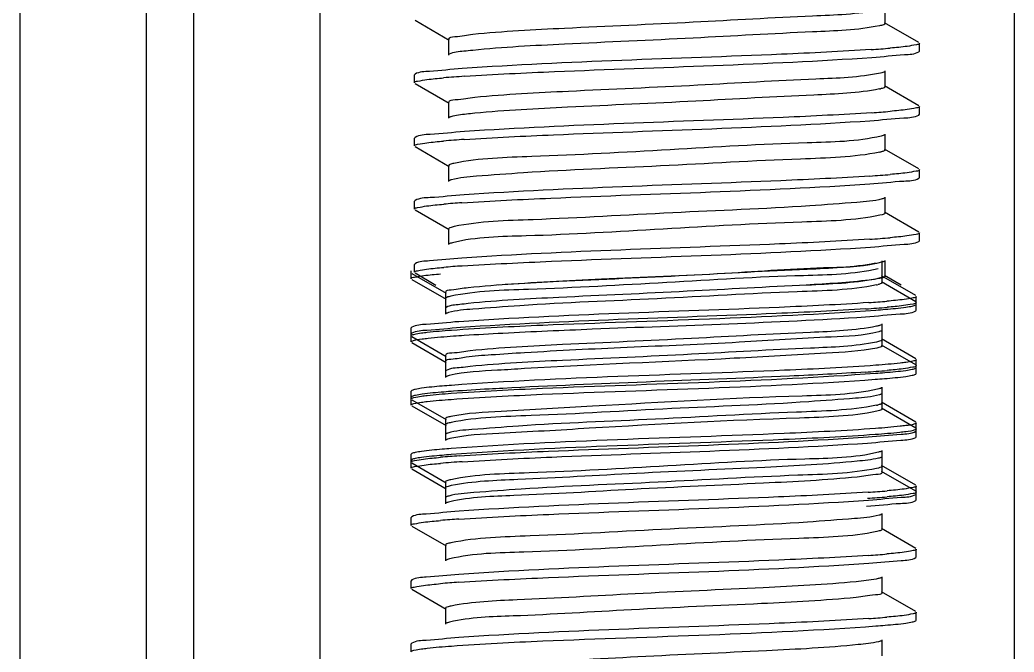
# Model space of a CAD drawing. Extents: x 27938 to 1507990, y 110129 to 923079.
# Drawn here: x 532387.5 to 532762.6, y 345202.9 to 345441.2 of the extents above; entities that cross this region are included whole.
import ezdxf

# ---------------------------------------------------------------- set-up
doc = ezdxf.new("R2010")
doc.units = 0
doc.header["$LTSCALE"] = 1000
doc.header["$MEASUREMENT"] = 0

msp = doc.modelspace()

# ---------------------------------------------------------------- linework, layer by layer
at = {"linetype": 'Continuous'}
for p, q in [((532387.5, 346328.15), (532387.5, 341587.12)), ((532435.13, 346328.15), (532435.13, 341587.12)), ((532452.99, 346328.15), (532452.99, 341587.12)), ((532500.61, 346328.15), (532500.61, 341587.12)), ((532762.55, 346328.15), (532762.55, 341587.12)), ((532713.95, 345439.83), (532713.95, 345445.79)), ((532536.56, 345441.06), (532549.48, 345433.58)), ((532726.61, 345432.65), (532713.69, 345440.13)), ((532549.22, 345433.88), (532549.22, 345427.93)), ((532726.83, 345429.41), (532726.83, 345432.39)), ((532726.83, 345429.41), (532726.83, 345432.39)), ((532726.61, 345429.15), (532726.83, 345429.41)), ((532536.56, 345420.75), (532536.33, 345420.48)), ((532536.33, 345417.51), (532536.33, 345420.48)), ((532536.33, 345417.51), (532536.33, 345420.48)), ((532713.95, 345416.02), (532713.95, 345421.97)), ((532536.56, 345417.25), (532549.48, 345409.77)), ((532726.61, 345408.84), (532713.69, 345416.32)), ((532549.22, 345410.07), (532549.22, 345404.11)), ((532726.83, 345405.6), (532726.83, 345408.58)), ((532726.83, 345405.6), (532726.83, 345408.58)), ((532726.61, 345405.34), (532726.83, 345405.6)), ((532536.56, 345396.93), (532536.33, 345396.67)), ((532536.33, 345393.7), (532536.33, 345396.67)), ((532536.33, 345393.7), (532536.33, 345396.67)), ((532713.95, 345392.21), (532713.95, 345398.16)), ((532536.56, 345393.43), (532549.48, 345385.95)), ((532726.61, 345385.03), (532713.69, 345392.51)), ((532549.22, 345386.25), (532549.22, 345380.3)), ((532726.61, 345381.53), (532726.83, 345381.79)), ((532726.83, 345381.79), (532726.83, 345384.77)), ((532726.83, 345381.79), (532726.83, 345384.77)), ((532713.95, 345368.39), (532713.95, 345374.35)), ((532536.56, 345373.12), (532536.33, 345372.86)), ((532536.33, 345369.88), (532536.33, 345372.86)), ((532536.33, 345369.88), (532536.33, 345372.86)), ((532536.56, 345369.62), (532549.48, 345362.14)), ((532712.74, 345367.74), (532711.92, 345367.55)), ((532726.61, 345361.21), (532713.69, 345368.7)), ((532549.22, 345362.44), (532549.22, 345356.49)), ((532726.83, 345357.98), (532726.83, 345360.95)), ((532726.61, 345357.72), (532726.83, 345357.98)), ((532536.56, 345349.31), (532536.33, 345349.05)), ((532536.33, 345346.07), (532536.33, 345349.05)), ((532536.33, 345346.07), (532536.33, 345349.05)), ((532712.76, 345344.44), (532712.76, 345350.39)), ((532712.76, 345342.16), (532712.76, 345348.11)), ((532713.95, 345344.58), (532713.95, 345350.53)), ((532535.14, 345343.65), (532535.14, 345346.62)), ((532535.14, 345343.65), (532535.14, 345346.62)), ((532535.37, 345345.66), (532548.29, 345338.18)), ((532536.56, 345345.81), (532544.43, 345341.25)), ((532713, 345344.01), (532711.95, 345343.75)), ((532725.42, 345337.26), (532712.5, 345344.74)), ((532719.96, 345341.25), (532713.69, 345344.88)), ((532535.37, 345343.39), (532548.29, 345335.9)), ((532725.42, 345334.98), (532712.5, 345342.46)), ((532548.03, 345338.48), (532548.03, 345332.53)), ((532725.65, 345334.02), (532725.65, 345337)), ((532548.03, 345336.21), (532548.03, 345330.25)), ((532725.42, 345333.76), (532725.65, 345334.02)), ((532725.65, 345331.74), (532725.65, 345334.72)), ((532725.65, 345331.74), (532725.65, 345334.72)), ((532725.42, 345331.48), (532725.65, 345331.74)), ((532535.37, 345325.35), (532535.14, 345325.09)), ((532535.14, 345322.11), (532535.14, 345325.09)), ((532535.14, 345322.11), (532535.14, 345325.09)), ((532712.76, 345320.62), (532712.76, 345326.58)), ((532535.37, 345323.07), (532535.14, 345322.81)), ((532535.14, 345319.83), (532535.14, 345322.81)), ((532535.14, 345319.83), (532535.14, 345322.81)), ((532535.37, 345321.85), (532548.29, 345314.37)), ((532712.76, 345318.35), (532712.76, 345324.3)), ((532535.37, 345319.57), (532548.29, 345312.09)), ((532711.51, 345317.69), (532710.73, 345317.5)), ((532725.42, 345313.44), (532712.5, 345320.93)), ((532725.42, 345311.17), (532712.5, 345318.65)), ((532548.03, 345314.67), (532548.03, 345308.72)), ((532548.03, 345312.39), (532548.03, 345306.44)), ((532725.42, 345309.95), (532725.65, 345310.21)), ((532725.65, 345310.21), (532725.65, 345313.18)), ((532725.65, 345310.21), (532725.65, 345313.18)), ((532725.65, 345307.93), (532725.65, 345310.9)), ((532725.65, 345307.93), (532725.65, 345310.9)), ((532725.42, 345307.67), (532725.65, 345307.93)), ((532712.76, 345296.81), (532712.76, 345302.77)), ((532535.37, 345301.54), (532535.14, 345301.28)), ((532535.14, 345298.3), (532535.14, 345301.28)), ((532535.14, 345298.3), (532535.14, 345301.28)), ((532535.37, 345299.26), (532535.14, 345299)), ((532535.14, 345296.02), (532535.14, 345299)), ((532535.14, 345296.02), (532535.14, 345299)), ((532712.76, 345294.53), (532712.76, 345300.49)), ((532535.37, 345298.04), (532548.29, 345290.56)), ((532535.37, 345295.76), (532548.29, 345288.28)), ((532725.42, 345289.63), (532712.5, 345297.11)), ((532711.78, 345293.95), (532710.76, 345293.7)), ((532725.42, 345287.35), (532712.5, 345294.83)), ((532548.03, 345290.86), (532548.03, 345284.91)), ((532548.03, 345288.58), (532548.03, 345282.63)), ((532725.65, 345286.39), (532725.65, 345289.37)), ((532725.65, 345286.39), (532725.65, 345289.37)), ((532725.42, 345286.13), (532725.65, 345286.39)), ((532725.42, 345283.85), (532725.65, 345284.11)), ((532725.65, 345284.11), (532725.65, 345287.09)), ((532725.65, 345284.11), (532725.65, 345287.09)), ((532535.37, 345277.72), (532535.14, 345277.46)), ((532535.14, 345274.49), (532535.14, 345277.46)), ((532535.14, 345274.49), (532535.14, 345277.46)), ((532712.76, 345273), (532712.76, 345278.95)), ((532712.76, 345270.72), (532712.76, 345276.67)), ((532535.37, 345275.45), (532535.14, 345275.19)), ((532535.14, 345272.21), (532535.14, 345275.19)), ((532535.14, 345272.21), (532535.14, 345275.19)), ((532535.37, 345274.23), (532548.29, 345266.74)), ((532725.42, 345265.82), (532712.5, 345273.3)), ((532535.37, 345271.95), (532548.29, 345264.47)), ((532711.35, 345272.3), (532710.7, 345272.15)), ((532725.42, 345263.54), (532712.5, 345271.02)), ((532548.03, 345267.05), (532548.03, 345261.09)), ((532725.65, 345262.58), (532725.65, 345265.56)), ((532548.03, 345264.77), (532548.03, 345258.81)), ((532725.42, 345262.32), (532725.65, 345262.58)), ((532725.65, 345260.3), (532725.65, 345263.28)), ((532725.65, 345260.3), (532725.65, 345263.28)), ((532725.42, 345260.04), (532725.65, 345260.3)), ((532535.37, 345253.91), (532535.14, 345253.65)), ((532712.76, 345249.19), (532712.76, 345255.14)), ((532535.14, 345250.67), (532535.14, 345253.65)), ((532535.14, 345250.67), (532535.14, 345253.65)), ((532535.37, 345250.41), (532548.29, 345242.93)), ((532711.63, 345248.56), (532710.75, 345248.35)), ((532725.42, 345242.01), (532712.5, 345249.49)), ((532548.03, 345243.23), (532548.03, 345237.28)), ((532725.42, 345238.51), (532725.65, 345238.77)), ((532725.65, 345238.77), (532725.65, 345241.74)), ((532725.65, 345238.77), (532725.65, 345241.74)), ((532712.76, 345225.37), (532712.76, 345231.33)), ((532535.37, 345230.1), (532535.14, 345229.84)), ((532535.14, 345226.86), (532535.14, 345229.84)), ((532535.14, 345226.86), (532535.14, 345229.84)), ((532535.37, 345226.6), (532548.29, 345219.12)), ((532725.42, 345218.19), (532712.5, 345225.67)), ((532548.03, 345219.42), (532548.03, 345213.47)), ((532725.65, 345214.96), (532725.65, 345217.93)), ((532725.42, 345214.69), (532725.65, 345214.96)), ((532535.37, 345206.29), (532535.14, 345206.03)), ((532535.14, 345203.05), (532535.14, 345206.03)), ((532535.14, 345203.05), (532535.14, 345206.03)), ((532712.76, 345201.56), (532712.76, 345207.51))]:
    msp.add_line(p, q, dxfattribs=at)
for centre, radius, start, end in [((532681.25, 345841.53), 412.43, 273.8103, 274.8058), ((532582.83, 344996.84), 423.99, 93.7358, 94.8048), ((532707.77, 345435.03), 20.28, 281.4289, 282.338), ((532681.6, 345813.43), 408.13, 273.8417, 274.8037), ((532582.72, 344974.43), 422.59, 93.7444, 94.8051), ((532708.41, 345408.26), 17.26, 281.5727, 283.5086), ((532680.63, 345801.79), 420.34, 273.7577, 274.8062), ((532581.61, 344964.56), 408.6, 93.8386, 94.8036), ((532680.5, 345779.62), 421.99, 273.7478, 274.8056), ((532581.71, 344939.49), 409.86, 93.8302, 94.8034), ((532707.13, 345358.6), 17.65, 281.5584, 283.3366), ((532678.82, 345759.56), 428.18, 273.7147, 274.7998), ((532680.41, 345741.77), 408.05, 273.842, 274.8039), ((532678.69, 345737.46), 429.9, 273.7049, 274.7979), ((532706.78, 345314.88), 19.31, 281.4817, 282.6766), ((532580.54, 344867.6), 410.18, 93.8281, 94.8033), ((532582.17, 344844.76), 430.8, 93.6991, 94.7988), ((532679.66, 345677.58), 417.61, 273.7817, 274.8013), ((532680.09, 345674.36), 412.1, 273.8126, 274.8057), ((532580.51, 344844.23), 409.72, 93.8311, 94.8034), ((532680.3, 345647.89), 409.43, 273.8314, 274.8049), ((532580.42, 344821.55), 408.59, 93.8387, 94.8036), ((532680.41, 345622.73), 408.07, 273.8418, 274.8039)]:
    msp.add_arc(centre, radius, start, end, dxfattribs=at)
for points, knots in [([(532711.74, 345444.91), (532703.46, 345443.25), (532679.89, 345442.45), (532640.38, 345440.11), (532597.6, 345438.26), (532569.84, 345436.84), (532558.31, 345435.68)], [0, 0, 0, 0, 0.164798, 0.457724, 0.773903, 1, 1, 1, 1]), ([(532711.74, 345438.95), (532703.46, 345437.3), (532679.89, 345436.5), (532640.38, 345434.15), (532597.6, 345432.31), (532569.84, 345430.89), (532558.31, 345429.72)], [0, 0, 0, 0, 0.164798, 0.457724, 0.773903, 1, 1, 1, 1]), ([(532713.94, 345439.83), (532713.94, 345439.6), (532712.95, 345439.21), (532712.3, 345439.07), (532711.74, 345438.95)], [0, 0, 0, 0, 0.292777, 1, 1, 1, 1]), ([(532558.31, 345435.68), (532556.04, 345435.45), (532553.9, 345434.76), (532549.22, 345434.7), (532549.22, 345433.88)], [0, 0, 0, 0, 0.734506, 1, 1, 1, 1]), ([(532726.83, 345432.39), (532726.83, 345431.96), (532724.56, 345431.67), (532723.4, 345431.36), (532722.25, 345431.21)], [0, 0, 0, 0, 0.271538, 1, 1, 1, 1]), ([(532558.31, 345429.72), (532557.19, 345429.61), (532554.27, 345429.19), (532551.09, 345429.16), (532549.48, 345428.23)], [0, 0, 0, 0, 0.375724, 1, 1, 1, 1]), ([(532708.66, 345430.01), (532697.38, 345429.25), (532645.94, 345426.77), (532594.44, 345425.58), (532554.35, 345422.85)], [0, 0, 0, 0, 0.219643, 1, 1, 1, 1]), ([(532555.2, 345419.93), (532566.53, 345420.69), (532617.78, 345423.15), (532669.09, 345424.34), (532708.94, 345427.05)], [0, 0, 0, 0, 0.221375, 1, 1, 1, 1]), ([(532708.94, 345427.05), (532713.03, 345427.33), (532718.76, 345428.13), (532725.01, 345428.24), (532726.61, 345429.15)], [0, 0, 0, 0, 0.690201, 1, 1, 1, 1]), ([(532554.35, 345422.85), (532550.23, 345422.57), (532544.46, 345421.77), (532538.16, 345421.67), (532536.56, 345420.75)], [0, 0, 0, 0, 0.690341, 1, 1, 1, 1]), ([(532712.11, 345421.17), (532704.14, 345419.42), (532680.95, 345418.77), (532641.83, 345416.33), (532598.89, 345414.52), (532570.84, 345413.08), (532559.08, 345411.94)], [0, 0, 0, 0, 0.159658, 0.450626, 0.768754, 1, 1, 1, 1]), ([(532713.68, 345421.67), (532713.49, 345421.56), (532712.97, 345421.37), (532712.43, 345421.24), (532712.11, 345421.17)], [0, 0, 0, 0, 0.39781, 1, 1, 1, 1]), ([(532536.33, 345417.51), (532536.33, 345417.95), (532538.69, 345418.23), (532539.87, 345418.56), (532541.06, 345418.71)], [0, 0, 0, 0, 0.271035, 1, 1, 1, 1]), ([(532711.79, 345415.15), (532703.64, 345413.5), (532680.36, 345412.72), (532641.21, 345410.37), (532598.55, 345408.55), (532570.74, 345407.12), (532559.08, 345405.99)], [0, 0, 0, 0, 0.163103, 0.454144, 0.77037, 1, 1, 1, 1]), ([(532713.94, 345416.02), (532713.94, 345415.82), (532713.14, 345415.45), (532712.57, 345415.32), (532712.11, 345415.22)], [0, 0, 0, 0, 0.298854, 1, 1, 1, 1]), ([(532559.08, 345411.94), (532556.62, 345411.7), (532554.32, 345410.94), (532549.22, 345410.96), (532549.22, 345410.07)], [0, 0, 0, 0, 0.735116, 1, 1, 1, 1]), ([(532726.83, 345408.58), (532726.83, 345408.15), (532724.56, 345407.86), (532723.41, 345407.55), (532722.26, 345407.4)], [0, 0, 0, 0, 0.271601, 1, 1, 1, 1]), ([(532550.1, 345404.67), (532549.98, 345404.63), (532549.77, 345404.56), (532549.57, 345404.46), (532549.48, 345404.41)], [0, 0, 0, 0, 0.563324, 1, 1, 1, 1]), ([(532559.08, 345405.99), (532558.04, 345405.89), (532555.04, 345405.54), (532551.99, 345405.26), (532550.1, 345404.67)], [0, 0, 0, 0, 0.345444, 1, 1, 1, 1]), ([(532708.94, 345406.22), (532697.78, 345405.46), (532646.53, 345402.99), (532595.23, 345401.76), (532555.2, 345399.1)], [0, 0, 0, 0, 0.2181, 1, 1, 1, 1]), ([(532708.17, 345403.19), (532712.44, 345403.47), (532718.42, 345404.3), (532724.95, 345404.39), (532726.61, 345405.34)], [0, 0, 0, 0, 0.690998, 1, 1, 1, 1]), ([(532555.12, 345396.12), (532566.35, 345396.87), (532617.37, 345399.31), (532668.45, 345400.53), (532708.17, 345403.19)], [0, 0, 0, 0, 0.220392, 1, 1, 1, 1]), ([(532555.2, 345399.1), (532550.88, 345398.81), (532544.84, 345397.97), (532538.24, 345397.9), (532536.56, 345396.93)], [0, 0, 0, 0, 0.691204, 1, 1, 1, 1]), ([(532712.44, 345397.43), (532703.33, 345395.23), (532676.46, 345394.92), (532632.65, 345392.19), (532588.29, 345389.74), (532560.86, 345389.11), (532551.23, 345387.09)], [0, 0, 0, 0, 0.173919, 0.493974, 0.817428, 1, 1, 1, 1]), ([(532713.68, 345397.86), (532713.53, 345397.77), (532713.11, 345397.61), (532712.69, 345397.5), (532712.44, 345397.43)], [0, 0, 0, 0, 0.408003, 1, 1, 1, 1]), ([(532536.33, 345393.7), (532536.33, 345394.14), (532538.68, 345394.42), (532539.86, 345394.74), (532541.04, 345394.89)], [0, 0, 0, 0, 0.271101, 1, 1, 1, 1]), ([(532711.87, 345391.35), (532702.07, 345389.34), (532674.26, 345388.73), (532629.59, 345385.92), (532588.71, 345384.49), (532562.53, 345382.43), (532553.39, 345381.77), (532550.36, 345380.93)], [0, 0, 0, 0, 0.185394, 0.511906, 0.831666, 0.941677, 1, 1, 1, 1]), ([(532713.94, 345392.21), (532713.94, 345392.03), (532713.3, 345391.69), (532712.82, 345391.57), (532712.44, 345391.48)], [0, 0, 0, 0, 0.306365, 1, 1, 1, 1]), ([(532551.23, 345387.09), (532550.72, 345386.99), (532550.12, 345386.85), (532549.22, 345386.47), (532549.22, 345386.25)], [0, 0, 0, 0, 0.705027, 1, 1, 1, 1]), ([(532708.17, 345382.35), (532696.96, 345381.6), (532645.95, 345379.15), (532594.87, 345377.93), (532555.12, 345375.28)], [0, 0, 0, 0, 0.219978, 1, 1, 1, 1]), ([(532708.08, 345379.37), (532712.37, 345379.66), (532718.38, 345380.49), (532724.94, 345380.57), (532726.61, 345381.53)], [0, 0, 0, 0, 0.691085, 1, 1, 1, 1]), ([(532726.83, 345384.77), (532726.83, 345384.33), (532724.51, 345384.04), (532723.34, 345383.73), (532722.17, 345383.57)], [0, 0, 0, 0, 0.271246, 1, 1, 1, 1]), ([(532550.36, 345380.93), (532550.19, 345380.88), (532549.89, 345380.79), (532549.6, 345380.67), (532549.48, 345380.6)], [0, 0, 0, 0, 0.577171, 1, 1, 1, 1]), ([(532554.25, 345372.25), (532565.43, 345373.01), (532616.71, 345375.48), (532668.04, 345376.7), (532708.08, 345379.37)], [0, 0, 0, 0, 0.218278, 1, 1, 1, 1]), ([(532555.12, 345375.28), (532550.82, 345374.99), (532544.8, 345374.16), (532538.23, 345374.08), (532536.56, 345373.12)], [0, 0, 0, 0, 0.691128, 1, 1, 1, 1]), ([(532713.68, 345374.05), (532713.56, 345373.98), (532713.25, 345373.85), (532712.93, 345373.75), (532712.74, 345373.7)], [0, 0, 0, 0, 0.419644, 1, 1, 1, 1]), ([(532536.33, 345369.88), (532536.33, 345370.31), (532538.61, 345370.6), (532539.76, 345370.91), (532540.91, 345371.06)], [0, 0, 0, 0, 0.271575, 1, 1, 1, 1]), ([(532712.74, 345373.7), (532709.66, 345372.87), (532700.47, 345372.2), (532674.23, 345370.16), (532633.37, 345368.71), (532588.78, 345365.91), (532561.04, 345365.31), (532551.28, 345363.29)], [0, 0, 0, 0, 0.059025, 0.169477, 0.489312, 0.815208, 1, 1, 1, 1]), ([(532711.92, 345367.55), (532702.27, 345365.54), (532674.77, 345364.9), (532630.32, 345362.46), (532586.54, 345359.68), (532559.69, 345359.44), (532550.65, 345357.19)], [0, 0, 0, 0, 0.183095, 0.50716, 0.827184, 1, 1, 1, 1]), ([(532713.94, 345368.39), (532713.94, 345368.25), (532713.45, 345367.93), (532713.05, 345367.83), (532712.74, 345367.74)], [0, 0, 0, 0, 0.315715, 1, 1, 1, 1]), ([(532551.28, 345363.29), (532550.76, 345363.18), (532550.14, 345363.04), (532549.22, 345362.66), (532549.22, 345362.44)], [0, 0, 0, 0, 0.705588, 1, 1, 1, 1]), ([(532726.83, 345360.95), (532726.83, 345360.51), (532724.5, 345360.23), (532723.32, 345359.91), (532722.14, 345359.76)], [0, 0, 0, 0, 0.271149, 1, 1, 1, 1]), ([(532550.65, 345357.19), (532550.41, 345357.14), (532550.02, 345357.03), (532549.63, 345356.87), (532549.48, 345356.79)], [0, 0, 0, 0, 0.589215, 1, 1, 1, 1]), ([(532708.08, 345358.53), (532696.76, 345357.78), (532645.48, 345355.32), (532594.14, 345354.13), (532554.25, 345351.41)], [0, 0, 0, 0, 0.221088, 1, 1, 1, 1]), ([(532554.33, 345348.44), (532565.55, 345349.2), (532616.9, 345351.67), (532668.32, 345352.88), (532708.39, 345355.58)], [0, 0, 0, 0, 0.218769, 1, 1, 1, 1]), ([(532708.39, 345355.58), (532712.61, 345355.86), (532718.52, 345356.68), (532724.97, 345356.77), (532726.61, 345357.72)], [0, 0, 0, 0, 0.690779, 1, 1, 1, 1]), ([(532554.25, 345351.41), (532550.16, 345351.13), (532544.41, 345350.33), (532538.16, 345350.22), (532536.56, 345349.31)], [0, 0, 0, 0, 0.690244, 1, 1, 1, 1]), ([(532710.28, 345349.46), (532701.79, 345347.85), (532677.95, 345346.98), (532638.18, 345344.68), (532595.52, 345342.81), (532567.96, 345341.41), (532556.6, 345340.23)], [0, 0, 0, 0, 0.168355, 0.462634, 0.777465, 1, 1, 1, 1]), ([(532713, 345349.96), (532706.64, 345348.02), (532686.43, 345347.9), (532651.29, 345345.18), (532609.51, 345343.65), (532581.05, 345342.18), (532568.15, 345341.25)], [0, 0, 0, 0, 0.137438, 0.410761, 0.732679, 1, 1, 1, 1]), ([(532713.68, 345350.23), (532713.59, 345350.18), (532713.37, 345350.08), (532713.14, 345350), (532713, 345349.96)], [0, 0, 0, 0, 0.433013, 1, 1, 1, 1]), ([(532535.14, 345343.65), (532535.14, 345344.1), (532537.53, 345344.37), (532538.72, 345344.7), (532539.92, 345344.85)], [0, 0, 0, 0, 0.270914, 1, 1, 1, 1]), ([(532536.33, 345346.07), (532536.33, 345346.5), (532538.62, 345346.79), (532539.78, 345347.1), (532540.93, 345347.25)], [0, 0, 0, 0, 0.271506, 1, 1, 1, 1]), ([(532711.21, 345347.38), (532702.07, 345345.2), (532675.17, 345344.85), (532631.35, 345342.15), (532587.04, 345339.69), (532559.65, 345339.06), (532550.04, 345337.04)], [0, 0, 0, 0, 0.174525, 0.494592, 0.817709, 1, 1, 1, 1]), ([(532712.75, 345344.44), (532712.75, 345344.18), (532711.62, 345343.79), (532710.91, 345343.62), (532710.28, 345343.51)], [0, 0, 0, 0, 0.289227, 1, 1, 1, 1]), ([(532713.94, 345344.58), (532713.94, 345344.46), (532713.58, 345344.18), (532713.25, 345344.08), (532713, 345344.01)], [0, 0, 0, 0, 0.327438, 1, 1, 1, 1]), ([(532556.6, 345340.23), (532554.46, 345340.01), (532552.44, 345339.37), (532548.03, 345339.26), (532548.03, 345338.48)], [0, 0, 0, 0, 0.733984, 1, 1, 1, 1]), ([(532710.67, 345341.3), (532700.85, 345339.28), (532673, 345338.68), (532628.29, 345335.87), (532587.4, 345334.44), (532561.25, 345332.37), (532552.14, 345331.72), (532549.13, 345330.87)], [0, 0, 0, 0, 0.185736, 0.512591, 0.832304, 0.942068, 1, 1, 1, 1]), ([(532710.28, 345343.51), (532701.79, 345341.9), (532677.95, 345341.03), (532638.18, 345338.73), (532595.52, 345336.86), (532567.96, 345335.45), (532556.6, 345334.28)], [0, 0, 0, 0, 0.168355, 0.462634, 0.777465, 1, 1, 1, 1]), ([(532711.95, 345343.75), (532710.62, 345343.47), (532701.39, 345342.24), (532692.09, 345341.73), (532684.17, 345341.25)], [0, 0, 0, 0, 0.146271, 1, 1, 1, 1]), ([(532712.75, 345342.16), (532712.75, 345341.98), (532712.09, 345341.63), (532711.6, 345341.52), (532711.21, 345341.42)], [0, 0, 0, 0, 0.305231, 1, 1, 1, 1]), ([(532550.04, 345337.04), (532549.53, 345336.94), (532548.93, 345336.8), (532548.04, 345336.42), (532548.04, 345336.21)], [0, 0, 0, 0, 0.704981, 1, 1, 1, 1]), ([(532725.65, 345337), (532725.65, 345336.57), (532723.38, 345336.28), (532722.23, 345335.97), (532721.08, 345335.82)], [0, 0, 0, 0, 0.271618, 1, 1, 1, 1]), ([(532556.6, 345334.28), (532555.55, 345334.17), (532552.81, 345333.76), (532549.82, 345333.72), (532548.29, 345332.83)], [0, 0, 0, 0, 0.374443, 1, 1, 1, 1]), ([(532707.76, 345334.64), (532696.47, 345333.87), (532644.91, 345331.38), (532593.28, 345330.19), (532553.06, 345327.45)], [0, 0, 0, 0, 0.219056, 1, 1, 1, 1]), ([(532710.43, 345331.85), (532711.59, 345331.93), (532715.38, 345332.23), (532719.16, 345332.57), (532721.76, 345332.93)], [0, 0, 0, 0, 0.307404, 1, 1, 1, 1]), ([(532725.65, 345334.72), (532725.65, 345334.26), (532723.22, 345333.99), (532722, 345333.65), (532720.78, 345333.5)], [0, 0, 0, 0, 0.270633, 1, 1, 1, 1]), ([(532721.76, 345332.93), (532722.56, 345333.05), (532723.78, 345333.26), (532725.03, 345333.54), (532725.42, 345333.76)], [0, 0, 0, 0, 0.643343, 1, 1, 1, 1]), ([(532549.13, 345330.87), (532548.97, 345330.83), (532548.68, 345330.74), (532548.4, 345330.62), (532548.29, 345330.55)], [0, 0, 0, 0, 0.575377, 1, 1, 1, 1]), ([(532550.28, 345324.28), (532561.75, 345325.12), (532615.13, 345327.73), (532668.6, 345328.78), (532710.43, 345331.85)], [0, 0, 0, 0, 0.215167, 1, 1, 1, 1]), ([(532706.57, 345332.28), (532695.32, 345331.53), (532644.37, 345329.09), (532593.37, 345327.88), (532553.74, 345325.22)], [0, 0, 0, 0, 0.221096, 1, 1, 1, 1]), ([(532569.68, 345323.17), (532580.93, 345323.75), (532626.52, 345325.77), (532672.17, 345327.03), (532706.47, 345329.29)], [0, 0, 0, 0, 0.246725, 1, 1, 1, 1]), ([(532706.47, 345329.29), (532710.86, 345329.58), (532717.01, 345330.43), (532723.71, 345330.5), (532725.42, 345331.48)], [0, 0, 0, 0, 0.691433, 1, 1, 1, 1]), ([(532553.06, 345327.45), (532548.97, 345327.17), (532543.22, 345326.38), (532536.97, 345326.27), (532535.37, 345325.35)], [0, 0, 0, 0, 0.69024, 1, 1, 1, 1]), ([(532553.74, 345325.22), (532549.48, 345324.93), (532543.53, 345324.11), (532537.03, 345324.02), (532535.37, 345323.07)], [0, 0, 0, 0, 0.690899, 1, 1, 1, 1]), ([(532710.67, 345325.72), (532702.48, 345324.04), (532679.03, 345323.28), (532639.63, 345320.91), (532596.8, 345319.07), (532568.95, 345317.65), (532557.35, 345316.49)], [0, 0, 0, 0, 0.163231, 0.45556, 0.772333, 1, 1, 1, 1]), ([(532712.49, 345326.28), (532712.28, 345326.15), (532711.67, 345325.95), (532711.05, 345325.8), (532710.67, 345325.72)], [0, 0, 0, 0, 0.391472, 1, 1, 1, 1]), ([(532535.14, 345322.11), (532535.14, 345322.48), (532537.03, 345322.8), (532538.03, 345323.06), (532539, 345323.2)], [0, 0, 0, 0, 0.274518, 1, 1, 1, 1]), ([(532539, 345323.2), (532539.72, 345323.3), (532543.46, 345323.76), (532547.23, 345324.05), (532550.28, 345324.28)], [0, 0, 0, 0, 0.191294, 1, 1, 1, 1]), ([(532539.2, 345320.94), (532539.96, 345321.05), (532543.9, 345321.52), (532547.86, 345321.83), (532551.06, 345322.06)], [0, 0, 0, 0, 0.191301, 1, 1, 1, 1]), ([(532551.06, 345322.06), (532552.42, 345322.15), (532558.62, 345322.57), (532564.83, 345322.92), (532569.68, 345323.17)], [0, 0, 0, 0, 0.219258, 1, 1, 1, 1]), ([(532711.51, 345323.64), (532705.7, 345322.1), (532687.91, 345321.58), (532656.38, 345319.34), (532617.74, 345317.83), (532590.77, 345316.5), (532577.9, 345315.73)], [0, 0, 0, 0, 0.134666, 0.394603, 0.711038, 1, 1, 1, 1]), ([(532712.49, 345324), (532712.37, 345323.92), (532712.04, 345323.79), (532711.71, 345323.69), (532711.51, 345323.64)], [0, 0, 0, 0, 0.417945, 1, 1, 1, 1]), ([(532535.14, 345319.83), (532535.14, 345319.96), (532536.6, 345320.86), (532537.92, 345320.77), (532539.2, 345320.94)], [0, 0, 0, 0, 0.088423, 1, 1, 1, 1]), ([(532710.67, 345319.77), (532702.48, 345318.09), (532679.03, 345317.33), (532639.63, 345314.95), (532596.8, 345313.12), (532568.95, 345311.69), (532557.35, 345310.54)], [0, 0, 0, 0, 0.163231, 0.45556, 0.772333, 1, 1, 1, 1]), ([(532712.75, 345320.62), (532712.75, 345320.4), (532711.82, 345320.02), (532711.2, 345319.88), (532710.67, 345319.77)], [0, 0, 0, 0, 0.294502, 1, 1, 1, 1]), ([(532712.75, 345318.35), (532712.75, 345318.19), (532712.24, 345317.88), (532711.83, 345317.77), (532711.51, 345317.69)], [0, 0, 0, 0, 0.314301, 1, 1, 1, 1]), ([(532557.35, 345316.49), (532555.03, 345316.26), (532552.84, 345315.55), (532548.03, 345315.52), (532548.04, 345314.67)], [0, 0, 0, 0, 0.734699, 1, 1, 1, 1]), ([(532577.9, 345315.73), (532573.71, 345315.48), (532566.57, 345314.94), (532556.6, 345314.38), (532551.99, 345313.29), (532548.04, 345313.11), (532548.04, 345312.39)], [0, 0, 0, 0, 0.417623, 0.73271, 0.928797, 1, 1, 1, 1]), ([(532710.73, 345317.5), (532704.47, 345316.2), (532686.43, 345315.37), (532642.23, 345312.62), (532604.24, 345311.35), (532577.9, 345309.77)], [0, 0, 0, 0, 0.144135, 0.405017, 1, 1, 1, 1]), ([(532557.35, 345310.54), (532556.2, 345310.42), (532553.21, 345309.99), (532549.95, 345309.98), (532548.29, 345309.02)], [0, 0, 0, 0, 0.376256, 1, 1, 1, 1]), ([(532710.43, 345311.01), (532698.95, 345310.17), (532645.56, 345307.57), (532592.09, 345306.52), (532550.28, 345303.44)], [0, 0, 0, 0, 0.215475, 1, 1, 1, 1]), ([(532721.76, 345312.1), (532721.04, 345312), (532717.27, 345311.54), (532713.49, 345311.24), (532710.43, 345311.01)], [0, 0, 0, 0, 0.191409, 1, 1, 1, 1]), ([(532725.65, 345310.9), (532725.65, 345310.44), (532723.19, 345310.18), (532721.96, 345309.84), (532720.73, 345309.68)], [0, 0, 0, 0, 0.270505, 1, 1, 1, 1]), ([(532725.65, 345313.18), (532725.65, 345312.81), (532723.74, 345312.49), (532722.74, 345312.23), (532721.76, 345312.1)], [0, 0, 0, 0, 0.274374, 1, 1, 1, 1]), ([(532549.42, 345307.14), (532549.19, 345307.08), (532548.81, 345306.97), (532548.44, 345306.82), (532548.3, 345306.74)], [0, 0, 0, 0, 0.58755, 1, 1, 1, 1]), ([(532577.9, 345309.77), (532574.51, 345309.57), (532565.02, 345308.84), (532555.37, 345308.64), (532549.42, 345307.14)], [0, 0, 0, 0, 0.356375, 1, 1, 1, 1]), ([(532550.23, 345300.46), (532561.68, 345301.31), (532615.04, 345303.91), (532668.47, 345304.97), (532710.3, 345308.03)], [0, 0, 0, 0, 0.214881, 1, 1, 1, 1]), ([(532706.47, 345308.46), (532696.93, 345307.83), (532651.33, 345305.59), (532605.71, 345304.19), (532569.68, 345302.33)], [0, 0, 0, 0, 0.209609, 1, 1, 1, 1]), ([(532710.17, 345305.74), (532711.35, 345305.82), (532715.2, 345306.12), (532719.04, 345306.46), (532721.69, 345306.83)], [0, 0, 0, 0, 0.307278, 1, 1, 1, 1]), ([(532710.3, 345308.03), (532711.47, 345308.11), (532715.28, 345308.41), (532719.1, 345308.75), (532721.72, 345309.11)], [0, 0, 0, 0, 0.307307, 1, 1, 1, 1]), ([(532721.69, 345306.83), (532722.5, 345306.94), (532723.75, 345307.16), (532725.02, 345307.44), (532725.42, 345307.67)], [0, 0, 0, 0, 0.644096, 1, 1, 1, 1]), ([(532721.72, 345309.11), (532722.53, 345309.23), (532723.76, 345309.44), (532725.03, 345309.72), (532725.42, 345309.95)], [0, 0, 0, 0, 0.643758, 1, 1, 1, 1]), ([(532550.28, 345303.44), (532549.12, 345303.36), (532545.35, 345303.06), (532541.59, 345302.73), (532539, 345302.36)], [0, 0, 0, 0, 0.307527, 1, 1, 1, 1]), ([(532550.19, 345298.18), (532561.62, 345299.02), (532614.95, 345301.63), (532668.35, 345302.69), (532710.17, 345305.74)], [0, 0, 0, 0, 0.21463, 1, 1, 1, 1]), ([(532535.14, 345298.3), (532535.14, 345298.67), (532537.03, 345298.99), (532538.02, 345299.24), (532538.99, 345299.38)], [0, 0, 0, 0, 0.274578, 1, 1, 1, 1]), ([(532539, 345302.36), (532538.21, 345302.25), (532537, 345302.04), (532535.76, 345301.76), (532535.37, 345301.54)], [0, 0, 0, 0, 0.643047, 1, 1, 1, 1]), ([(532539.2, 345300.11), (532538.37, 345299.99), (532537.09, 345299.77), (532535.77, 345299.49), (532535.37, 345299.26)], [0, 0, 0, 0, 0.645001, 1, 1, 1, 1]), ([(532538.99, 345299.38), (532539.7, 345299.48), (532543.44, 345299.94), (532547.19, 345300.24), (532550.23, 345300.46)], [0, 0, 0, 0, 0.191288, 1, 1, 1, 1]), ([(532551.06, 345301.22), (532549.84, 345301.13), (532545.88, 345300.83), (532541.93, 345300.48), (532539.2, 345300.11)], [0, 0, 0, 0, 0.307563, 1, 1, 1, 1]), ([(532711.02, 345301.99), (532701.74, 345299.89), (532665.57, 345299.17), (532618.36, 345296.42), (532574.22, 345293.84), (532556.25, 345293), (532550.03, 345291.69)], [0, 0, 0, 0, 0.176934, 0.667357, 0.8818, 1, 1, 1, 1]), ([(532711.78, 345299.9), (532708.85, 345299.02), (532699.83, 345298.41), (532673.81, 345296.3), (532632.88, 345294.89), (532588.03, 345292.08), (532560.04, 345291.46), (532550.15, 345289.44)], [0, 0, 0, 0, 0.056631, 0.165562, 0.48509, 0.813078, 1, 1, 1, 1]), ([(532569.68, 345302.33), (532567.95, 345302.24), (532561.74, 345301.91), (532555.53, 345301.54), (532551.06, 345301.22)], [0, 0, 0, 0, 0.279122, 1, 1, 1, 1]), ([(532712.49, 345302.46), (532712.31, 345302.36), (532711.82, 345302.18), (532711.33, 345302.05), (532711.02, 345301.99)], [0, 0, 0, 0, 0.400787, 1, 1, 1, 1]), ([(532712.49, 345300.18), (532712.4, 345300.13), (532712.16, 345300.02), (532711.92, 345299.94), (532711.78, 345299.9)], [0, 0, 0, 0, 0.430757, 1, 1, 1, 1]), ([(532535.14, 345296.02), (532535.14, 345296.39), (532537.02, 345296.71), (532538.01, 345296.96), (532538.98, 345297.1)], [0, 0, 0, 0, 0.274628, 1, 1, 1, 1]), ([(532538.98, 345297.1), (532539.69, 345297.2), (532543.42, 345297.66), (532547.16, 345297.96), (532550.19, 345298.18)], [0, 0, 0, 0, 0.191274, 1, 1, 1, 1]), ([(532710.63, 345295.95), (532700.72, 345293.93), (532672.71, 345293.31), (532627.83, 345290.49), (532586.88, 345289.09), (532560.89, 345286.97), (532551.9, 345286.37), (532548.99, 345285.48)], [0, 0, 0, 0, 0.18717, 0.515415, 0.834912, 0.94366, 1, 1, 1, 1]), ([(532712.75, 345296.81), (532712.75, 345296.62), (532712, 345296.26), (532711.46, 345296.13), (532711.02, 345296.03)], [0, 0, 0, 0, 0.30098, 1, 1, 1, 1]), ([(532550.03, 345291.69), (532549.52, 345291.59), (532548.92, 345291.45), (532548.03, 345291.08), (532548.04, 345290.86)], [0, 0, 0, 0, 0.704878, 1, 1, 1, 1]), ([(532710.76, 345293.7), (532701.21, 345291.69), (532664.77, 345290.78), (532617.3, 345288.2), (532573.43, 345285.51), (532555.75, 345284.76), (532549.74, 345283.4)], [0, 0, 0, 0, 0.181368, 0.673276, 0.885489, 1, 1, 1, 1]), ([(532712.75, 345294.53), (532712.75, 345294.41), (532712.37, 345294.12), (532712.03, 345294.02), (532711.78, 345293.95)], [0, 0, 0, 0, 0.32566, 1, 1, 1, 1]), ([(532550.15, 345289.44), (532549.62, 345289.33), (532548.99, 345289.19), (532548.04, 345288.81), (532548.04, 345288.58)], [0, 0, 0, 0, 0.706338, 1, 1, 1, 1]), ([(532721.72, 345288.28), (532720.99, 345288.18), (532717.2, 345287.72), (532713.38, 345287.41), (532710.3, 345287.19)], [0, 0, 0, 0, 0.191489, 1, 1, 1, 1]), ([(532725.65, 345289.37), (532725.65, 345289.25), (532724.25, 345288.36), (532722.96, 345288.45), (532721.72, 345288.28)], [0, 0, 0, 0, 0.08904, 1, 1, 1, 1]), ([(532548.99, 345285.48), (532548.85, 345285.44), (532548.62, 345285.36), (532548.39, 345285.26), (532548.29, 345285.21)], [0, 0, 0, 0, 0.567761, 1, 1, 1, 1]), ([(532710.17, 345284.9), (532698.66, 345284.06), (532645.33, 345281.47), (532591.92, 345280.42), (532550.19, 345277.34)], [0, 0, 0, 0, 0.216262, 1, 1, 1, 1]), ([(532710.3, 345287.19), (532698.8, 345286.35), (532645.44, 345283.75), (532592, 345282.7), (532550.23, 345279.63)], [0, 0, 0, 0, 0.215876, 1, 1, 1, 1]), ([(532553.16, 345276.86), (532564.42, 345277.62), (532615.86, 345280.1), (532667.37, 345281.3), (532707.49, 345284.02)], [0, 0, 0, 0, 0.219101, 1, 1, 1, 1]), ([(532707.2, 345281.72), (532711.42, 345282), (532717.33, 345282.82), (532723.78, 345282.91), (532725.42, 345283.85)], [0, 0, 0, 0, 0.69074, 1, 1, 1, 1]), ([(532707.49, 345284.02), (532711.64, 345284.3), (532717.46, 345285.1), (532723.8, 345285.2), (532725.42, 345286.13)], [0, 0, 0, 0, 0.690486, 1, 1, 1, 1]), ([(532721.69, 345285.99), (532720.96, 345285.89), (532717.13, 345285.43), (532713.28, 345285.13), (532710.17, 345284.9)], [0, 0, 0, 0, 0.191503, 1, 1, 1, 1]), ([(532725.65, 345287.09), (532725.65, 345286.97), (532724.23, 345286.08), (532722.94, 345286.17), (532721.69, 345285.99)], [0, 0, 0, 0, 0.088878, 1, 1, 1, 1]), ([(532549.74, 345283.4), (532549.44, 345283.33), (532548.95, 345283.21), (532548.47, 345283.03), (532548.3, 345282.93)], [0, 0, 0, 0, 0.598372, 1, 1, 1, 1]), ([(532554.38, 345274.66), (532565.65, 345275.4), (532616.59, 345277.84), (532667.6, 345279.05), (532707.2, 345281.72)], [0, 0, 0, 0, 0.221595, 1, 1, 1, 1]), ([(532538.99, 345278.54), (532538.2, 345278.43), (532536.99, 345278.22), (532535.75, 345277.95), (532535.37, 345277.72)], [0, 0, 0, 0, 0.642914, 1, 1, 1, 1]), ([(532538.98, 345276.26), (532538.19, 345276.15), (532536.99, 345275.94), (532535.75, 345275.67), (532535.37, 345275.45)], [0, 0, 0, 0, 0.642806, 1, 1, 1, 1]), ([(532550.19, 345277.34), (532549.04, 345277.26), (532545.3, 345276.97), (532541.55, 345276.63), (532538.98, 345276.26)], [0, 0, 0, 0, 0.307554, 1, 1, 1, 1]), ([(532550.23, 345279.63), (532549.08, 345279.54), (532545.32, 345279.25), (532541.57, 345278.91), (532538.99, 345278.54)], [0, 0, 0, 0, 0.307545, 1, 1, 1, 1]), ([(532711.35, 345278.25), (532702.32, 345276), (532675.48, 345275.77), (532631.7, 345272.98), (532587.24, 345270.55), (532559.72, 345269.9), (532550.06, 345267.89)], [0, 0, 0, 0, 0.172561, 0.492576, 0.816781, 1, 1, 1, 1]), ([(532712.5, 345276.37), (532712.17, 345276.18), (532709.14, 345275.37), (532706.07, 345275.11), (532703.37, 345274.85)], [0, 0, 0, 0, 0.122773, 1, 1, 1, 1]), ([(532712.49, 345278.65), (532712.35, 345278.57), (532711.97, 345278.42), (532711.58, 345278.31), (532711.35, 345278.25)], [0, 0, 0, 0, 0.411412, 1, 1, 1, 1]), ([(532535.14, 345274.49), (532535.14, 345274.92), (532537.43, 345275.21), (532538.59, 345275.52), (532539.75, 345275.67)], [0, 0, 0, 0, 0.27149, 1, 1, 1, 1]), ([(532535.14, 345272.21), (532535.14, 345272.67), (532537.59, 345272.94), (532538.82, 345273.28), (532540.05, 345273.43)], [0, 0, 0, 0, 0.270512, 1, 1, 1, 1]), ([(532703.37, 345274.85), (532691.81, 345273.7), (532664.04, 345272.27), (532621.33, 345270.44), (532581.96, 345268.1), (532558.49, 345267.3), (532550.24, 345265.65)], [0, 0, 0, 0, 0.227338, 0.543381, 0.835579, 1, 1, 1, 1]), ([(532712.75, 345273), (532712.75, 345272.83), (532712.16, 345272.5), (532711.71, 345272.39), (532711.35, 345272.3)], [0, 0, 0, 0, 0.309013, 1, 1, 1, 1]), ([(532710.7, 345272.15), (532700.95, 345270.13), (532673.23, 345269.53), (532628.65, 345266.73), (532587.8, 345265.28), (532561.54, 345263.25), (532552.34, 345262.57), (532549.26, 345261.75)], [0, 0, 0, 0, 0.184655, 0.51041, 0.830262, 0.940815, 1, 1, 1, 1]), ([(532703.37, 345268.89), (532691.61, 345267.73), (532663.4, 345266.28), (532620.17, 345264.49), (532580.86, 345261.94), (532557.56, 345261.41), (532549.67, 345259.57)], [0, 0, 0, 0, 0.230362, 0.549996, 0.842071, 1, 1, 1, 1]), ([(532712.75, 345270.72), (532712.76, 345269.87), (532707.92, 345269.84), (532705.72, 345269.13), (532703.37, 345268.89)], [0, 0, 0, 0, 0.265249, 1, 1, 1, 1]), ([(532550.06, 345267.89), (532549.54, 345267.78), (532548.94, 345267.64), (532548.04, 345267.26), (532548.04, 345267.05)], [0, 0, 0, 0, 0.705158, 1, 1, 1, 1]), ([(532550.24, 345265.65), (532549.68, 345265.54), (532549.03, 345265.39), (532548.04, 345265), (532548.04, 345264.77)], [0, 0, 0, 0, 0.707444, 1, 1, 1, 1]), ([(532725.65, 345265.56), (532725.65, 345265.13), (532723.37, 345264.84), (532722.21, 345264.53), (532721.07, 345264.38)], [0, 0, 0, 0, 0.271549, 1, 1, 1, 1]), ([(532549.26, 345261.75), (532549.06, 345261.7), (532548.74, 345261.6), (532548.42, 345261.47), (532548.29, 345261.39)], [0, 0, 0, 0, 0.581026, 1, 1, 1, 1]), ([(532707.49, 345263.18), (532696.21, 345262.41), (532644.76, 345259.94), (532593.26, 345258.75), (532553.16, 345256.02)], [0, 0, 0, 0, 0.219594, 1, 1, 1, 1]), ([(532707.66, 345260.21), (532711.77, 345260.49), (532717.54, 345261.29), (532723.82, 345261.4), (532725.42, 345262.32)], [0, 0, 0, 0, 0.690306, 1, 1, 1, 1]), ([(532725.65, 345263.28), (532725.65, 345262.83), (532723.29, 345262.56), (532722.1, 345262.23), (532720.91, 345262.08)], [0, 0, 0, 0, 0.271056, 1, 1, 1, 1]), ([(532549.67, 345259.57), (532549.39, 345259.5), (532548.92, 345259.38), (532548.46, 345259.21), (532548.3, 345259.12)], [0, 0, 0, 0, 0.595892, 1, 1, 1, 1]), ([(532553.13, 345253.04), (532564.41, 345253.81), (532615.92, 345256.29), (532667.49, 345257.48), (532707.66, 345260.21)], [0, 0, 0, 0, 0.219208, 1, 1, 1, 1]), ([(532706.88, 345257.88), (532711.18, 345258.17), (532717.19, 345259), (532723.75, 345259.08), (532725.42, 345260.04)], [0, 0, 0, 0, 0.69105, 1, 1, 1, 1]), ([(532553.16, 345256.02), (532549.04, 345255.74), (532543.27, 345254.94), (532536.98, 345254.83), (532535.37, 345253.91)], [0, 0, 0, 0, 0.690341, 1, 1, 1, 1]), ([(532711.63, 345254.51), (532708.61, 345253.67), (532699.48, 345253.02), (532673.32, 345250.95), (532632.43, 345249.52), (532587.75, 345246.71), (532559.92, 345246.11), (532550.11, 345244.09)], [0, 0, 0, 0, 0.058162, 0.168071, 0.487811, 0.814464, 1, 1, 1, 1]), ([(532712.49, 345254.84), (532712.38, 345254.77), (532712.1, 345254.65), (532711.8, 345254.56), (532711.63, 345254.51)], [0, 0, 0, 0, 0.42353, 1, 1, 1, 1]), ([(532535.14, 345250.67), (532535.14, 345251.11), (532537.43, 345251.39), (532538.59, 345251.71), (532539.74, 345251.86)], [0, 0, 0, 0, 0.271514, 1, 1, 1, 1]), ([(532710.75, 345248.35), (532701.13, 345246.33), (532673.72, 345245.7), (532629.38, 345243.25), (532585.56, 345240.53), (532558.68, 345240.2), (532549.56, 345238.01)], [0, 0, 0, 0, 0.182454, 0.505768, 0.82583, 1, 1, 1, 1]), ([(532712.75, 345249.19), (532712.75, 345249.05), (532712.3, 345248.74), (532711.92, 345248.64), (532711.63, 345248.56)], [0, 0, 0, 0, 0.319016, 1, 1, 1, 1]), ([(532550.11, 345244.09), (532549.59, 345243.98), (532548.96, 345243.84), (532548.04, 345243.46), (532548.04, 345243.23)], [0, 0, 0, 0, 0.705828, 1, 1, 1, 1]), ([(532707.66, 345239.38), (532696.38, 345238.61), (532644.87, 345236.13), (532593.3, 345234.94), (532553.13, 345232.21)], [0, 0, 0, 0, 0.219216, 1, 1, 1, 1]), ([(532725.65, 345241.74), (532725.65, 345241.31), (532723.38, 345241.03), (532722.23, 345240.72), (532721.08, 345240.57)], [0, 0, 0, 0, 0.271621, 1, 1, 1, 1]), ([(532549.56, 345238.01), (532549.3, 345237.95), (532548.87, 345237.83), (532548.45, 345237.67), (532548.3, 345237.58)], [0, 0, 0, 0, 0.592579, 1, 1, 1, 1]), ([(532553.06, 345229.22), (532564.35, 345229.99), (532615.91, 345232.48), (532667.54, 345233.67), (532707.75, 345236.41)], [0, 0, 0, 0, 0.219139, 1, 1, 1, 1]), ([(532707.75, 345236.41), (532711.84, 345236.69), (532717.58, 345237.48), (532723.82, 345237.59), (532725.42, 345238.51)], [0, 0, 0, 0, 0.690201, 1, 1, 1, 1]), ([(532553.13, 345232.21), (532549.02, 345231.93), (532543.26, 345231.13), (532536.97, 345231.02), (532535.37, 345230.1)], [0, 0, 0, 0, 0.690313, 1, 1, 1, 1]), ([(532535.14, 345226.86), (532535.14, 345227.29), (532537.42, 345227.58), (532538.57, 345227.89), (532539.72, 345228.04)], [0, 0, 0, 0, 0.271573, 1, 1, 1, 1]), ([(532702.94, 345229.46), (532691.29, 345228.33), (532663.49, 345226.9), (532620.82, 345225.07), (532581.65, 345222.73), (532558.35, 345221.94), (532550.19, 345220.29)], [0, 0, 0, 0, 0.229419, 0.545629, 0.836777, 1, 1, 1, 1]), ([(532711.89, 345230.78), (532711.45, 345230.64), (532708.5, 345229.99), (532705.49, 345229.7), (532702.94, 345229.46)], [0, 0, 0, 0, 0.153018, 1, 1, 1, 1]), ([(532712.5, 345231.03), (532712.41, 345230.98), (532712.21, 345230.89), (532712.01, 345230.81), (532711.89, 345230.78)], [0, 0, 0, 0, 0.437488, 1, 1, 1, 1]), ([(532712.75, 345225.37), (532712.76, 345224.49), (532707.68, 345224.5), (532705.39, 345223.74), (532702.94, 345223.5)], [0, 0, 0, 0, 0.264916, 1, 1, 1, 1]), ([(532550.19, 345220.29), (532549.64, 345220.18), (532549, 345220.03), (532548.04, 345219.65), (532548.04, 345219.42)], [0, 0, 0, 0, 0.7068, 1, 1, 1, 1]), ([(532702.94, 345223.5), (532691.09, 345222.35), (532662.82, 345220.9), (532619.61, 345219.12), (532580.52, 345216.56), (532557.4, 345216.06), (532549.6, 345214.21)], [0, 0, 0, 0, 0.2326, 0.552547, 0.843546, 1, 1, 1, 1]), ([(532725.65, 345217.93), (532725.65, 345217.5), (532723.38, 345217.21), (532722.23, 345216.9), (532721.08, 345216.75)], [0, 0, 0, 0, 0.27162, 1, 1, 1, 1]), ([(532549.6, 345214.21), (532549.33, 345214.14), (532548.89, 345214.03), (532548.46, 345213.86), (532548.3, 345213.77)], [0, 0, 0, 0, 0.593817, 1, 1, 1, 1]), ([(532550.28, 345205.21), (532561.75, 345206.06), (532615.14, 345208.66), (532668.6, 345209.71), (532710.44, 345212.78)], [0, 0, 0, 0, 0.215175, 1, 1, 1, 1]), ([(532707.75, 345215.57), (532696.47, 345214.8), (532644.91, 345212.32), (532593.28, 345211.13), (532553.06, 345208.39)], [0, 0, 0, 0, 0.219057, 1, 1, 1, 1]), ([(532710.44, 345212.78), (532711.6, 345212.87), (532715.38, 345213.17), (532719.16, 345213.5), (532721.76, 345213.87)], [0, 0, 0, 0, 0.307408, 1, 1, 1, 1]), ([(532721.76, 345213.87), (532722.56, 345213.98), (532723.78, 345214.19), (532725.03, 345214.47), (532725.42, 345214.69)], [0, 0, 0, 0, 0.643328, 1, 1, 1, 1]), ([(532553.06, 345208.39), (532548.97, 345208.11), (532543.23, 345207.31), (532536.97, 345207.2), (532535.37, 345206.29)], [0, 0, 0, 0, 0.690243, 1, 1, 1, 1]), ([(532539, 345204.13), (532539.72, 345204.23), (532543.47, 345204.69), (532547.23, 345204.99), (532550.28, 345205.21)], [0, 0, 0, 0, 0.191294, 1, 1, 1, 1]), ([(532703.71, 345205.72), (532692.21, 345204.56), (532664.48, 345203.14), (532621.74, 345201.29), (532582.21, 345198.95), (532558.6, 345198.14), (532550.29, 345196.5)], [0, 0, 0, 0, 0.225655, 0.541544, 0.834585, 1, 1, 1, 1]), ([(532712.5, 345207.21), (532712.18, 345207.03), (532709.26, 345206.24), (532706.31, 345205.98), (532703.71, 345205.72)], [0, 0, 0, 0, 0.123706, 1, 1, 1, 1]), ([(532535.14, 345203.05), (532535.14, 345203.42), (532537.03, 345203.74), (532538.03, 345203.99), (532539, 345204.13)], [0, 0, 0, 0, 0.274517, 1, 1, 1, 1])]:
    msp.add_open_spline(points, degree=3, knots=knots, dxfattribs=at)
for points in [[(532722.25, 345431.21), (532720.11, 345430.93), (532717.96, 345430.73), (532715.81, 345430.55)], [(532541.06, 345418.71), (532543.14, 345418.97), (532545.23, 345419.17), (532547.31, 345419.35)], [(532722.26, 345407.4), (532720.11, 345407.12), (532717.94, 345406.92), (532715.77, 345406.73)], [(532541.04, 345394.89), (532543.13, 345395.16), (532545.22, 345395.35), (532547.32, 345395.53)], [(532722.17, 345383.57), (532720.07, 345383.3), (532717.96, 345383.11), (532715.84, 345382.93)], [(532540.91, 345371.06), (532543.06, 345371.34), (532545.23, 345371.54), (532547.39, 345371.73)], [(532722.14, 345359.76), (532720.05, 345359.49), (532717.95, 345359.29), (532715.85, 345359.11)], [(532540.93, 345347.25), (532543.08, 345347.53), (532545.23, 345347.73), (532547.39, 345347.91)], [(532539.92, 345344.85), (532542, 345345.12), (532544.08, 345345.31), (532546.17, 345345.49)], [(532721.08, 345335.82), (532718.92, 345335.54), (532716.75, 345335.34), (532714.59, 345335.15)], [(532720.78, 345333.5), (532718.75, 345333.24), (532716.7, 345333.05), (532714.65, 345332.88)], [(532720.73, 345309.68), (532718.71, 345309.43), (532716.68, 345309.24), (532714.65, 345309.07)], [(532539.75, 345275.67), (532541.89, 345275.95), (532544.04, 345276.15), (532546.2, 345276.33)], [(532540.05, 345273.43), (532542.07, 345273.68), (532544.1, 345273.87), (532546.13, 345274.05)], [(532720.91, 345262.08), (532718.82, 345261.81), (532716.72, 345261.62), (532714.61, 345261.44)], [(532721.07, 345264.38), (532718.92, 345264.1), (532716.77, 345263.9), (532714.62, 345263.72)], [(532539.74, 345251.86), (532541.89, 345252.14), (532544.04, 345252.34), (532546.2, 345252.52)], [(532721.08, 345240.57), (532718.93, 345240.29), (532716.76, 345240.09), (532714.6, 345239.9)], [(532539.72, 345228.04), (532541.88, 345228.32), (532544.04, 345228.52), (532546.2, 345228.71)], [(532721.08, 345216.75), (532718.92, 345216.47), (532716.76, 345216.27), (532714.59, 345216.09)]]:
    msp.add_open_spline(points, degree=3, dxfattribs=at)

doc.saveas('drawing.dxf')
